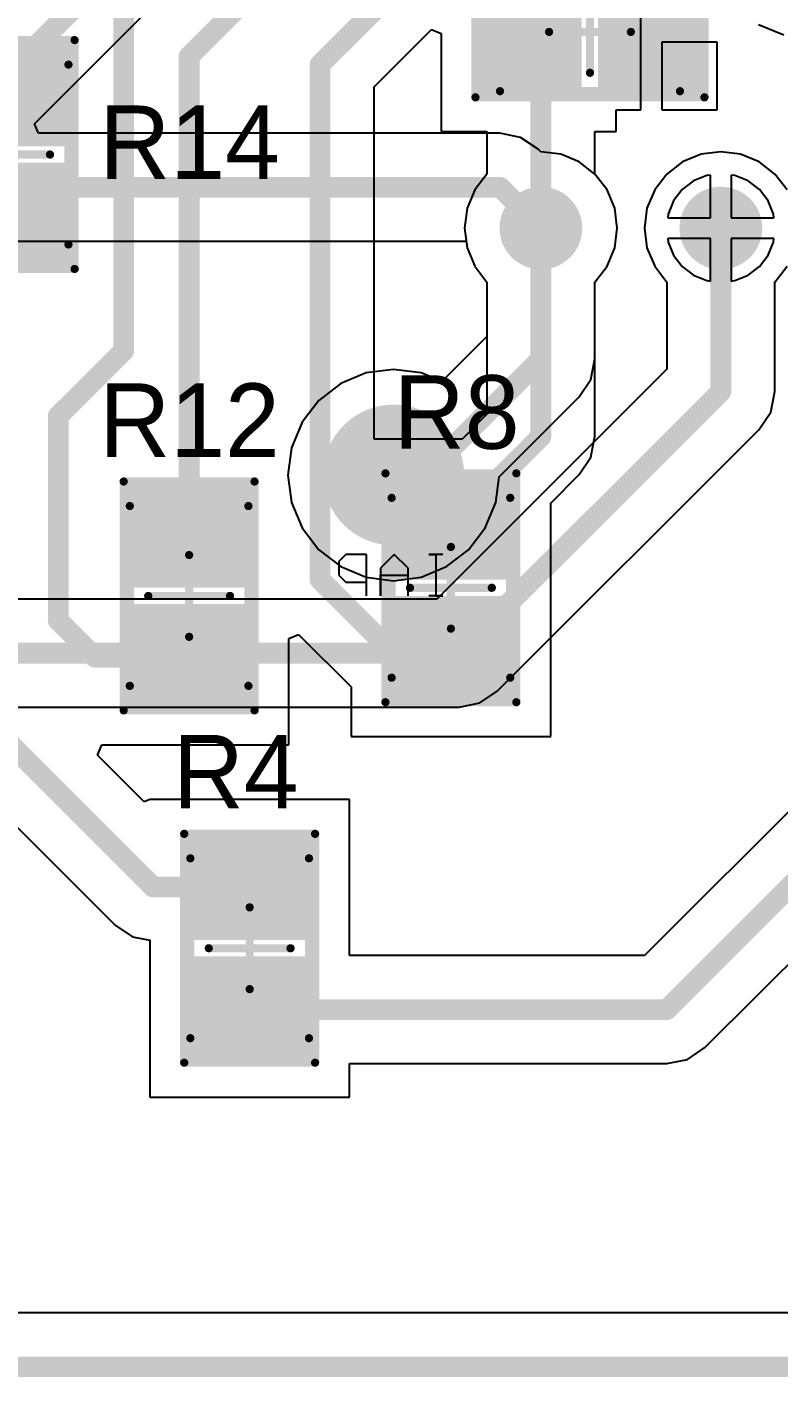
# Model space of a CAD drawing. Header units: millimetres. Extents: x 12 to 126, y 25 to 105.
# Drawn here: x 75.92 to 85.11, y 24.65 to 41.16 of the extents above; entities that cross this region are included whole.
import ezdxf

# ---------------------------------------------------------------- set-up
doc = ezdxf.new("R2010")
doc.units = ezdxf.units.MM
for name, color, linetype in [('BottomLayer', 5, 'Continuous'), ('BottomOverlay', 54, 'Continuous'), ('BottomPaste', 16, 'Continuous'), ('BottomSolder', 6, 'Continuous'), ('KeepOutLayer', 6, 'Continuous'), ('Mechanical13', 56, 'Continuous'), ('Mechanical15', 56, 'Continuous'), ('MultiLayer', 9, 'Continuous'), ('TopLayer', 1, 'Continuous'), ('TopOverlay', 2, 'Continuous'), ('TopPaste', 8, 'Continuous'), ('TopSolder', 216, 'Continuous'), ('ViaHoleLayer', 16, 'Continuous')]:
    doc.layers.add(name, color=color, linetype=linetype)

# ---------------------------------------------------------------- blocks, each defined once
blk = doc.blocks.new('C0805_39')
at = {"layer": 'Mechanical13', "const_width": 0.1}
for points in [[(-1.1, 0.725), (-1.1, -0.725)], [(-1.1, 0.725), (1.1, 0.725)], [(1.1, 0.725), (1.1, -0.725)], [(-1.1, -0.725), (1.1, -0.725)]]:
    blk.add_lwpolyline(points, dxfattribs=at)
at = {"layer": 'Mechanical13', "const_width": 0.05}
for points in [[(-1.125, 0.725, 1), (-1.075, 0.725, 1)], [(-1.125, 0.725, 1), (-1.075, 0.725, 1)], [(1.075, 0.725, 1), (1.125, 0.725, 1)], [(1.075, 0.725, 1), (1.125, 0.725, 1)], [(-1.125, -0.725, 1), (-1.075, -0.725, 1)], [(-1.125, -0.725, 1), (-1.075, -0.725, 1)], [(1.075, -0.725, 1), (1.125, -0.725, 1)], [(1.075, -0.725, 1), (1.125, -0.725, 1)]]:
    blk.add_lwpolyline(points, format="xyb", close=True, dxfattribs=at)
at = {"layer": 'Mechanical15', "const_width": 0.1}
for points in [[(-1.4, 0.8), (-1.4, -0.8)], [(-1.4, 0.8), (1.4, 0.8)], [(1.4, 0.8), (1.4, -0.8)], [(0, 0.5), (0, -0.5)], [(-0.5, 0), (0.5, 0)], [(-1.4, -0.8), (1.4, -0.8)]]:
    blk.add_lwpolyline(points, dxfattribs=at)
at = {"layer": 'Mechanical15', "const_width": 0.05}
for points in [[(-1.425, 0.8, 1), (-1.375, 0.8, 1)], [(-1.425, 0.8, 1), (-1.375, 0.8, 1)], [(1.375, 0.8, 1), (1.425, 0.8, 1)], [(1.375, 0.8, 1), (1.425, 0.8, 1)], [(-0.025, 0.5, 1), (0.025, 0.5, 1)], [(-0.525, 0, 1), (-0.475, 0, 1)], [(0.475, 0, 1), (0.525, 0, 1)], [(-0.025, -0.5, 1), (0.025, -0.5, 1)], [(-1.425, -0.8, 1), (-1.375, -0.8, 1)], [(-1.425, -0.8, 1), (-1.375, -0.8, 1)], [(1.375, -0.8, 1), (1.425, -0.8, 1)], [(1.375, -0.8, 1), (1.425, -0.8, 1)]]:
    blk.add_lwpolyline(points, format="xyb", close=True, dxfattribs=at)
at = {"layer": 'TopLayer'}
for points in [[(-0.2, -0.7), (-0.2, 0.7), (-1.3, -0.7), (-1.3, 0.7)], [(1.3, -0.7), (1.3, 0.7), (0.2, -0.7), (0.2, 0.7)]]:
    blk.add_solid(points, dxfattribs=at)
at = {"layer": 'TopPaste'}
for points in [[(-0.2, -0.7), (-0.2, 0.7), (-1.3, -0.7), (-1.3, 0.7)], [(1.3, -0.7), (1.3, 0.7), (0.2, -0.7), (0.2, 0.7)]]:
    blk.add_solid(points, dxfattribs=at)
at = {"layer": 'TopSolder'}
for points in [[(-0.1, -0.8), (-0.1, 0.8), (-1.4, -0.8), (-1.4, 0.8)], [(1.4, -0.8), (1.4, 0.8), (0.1, -0.8), (0.1, 0.8)]]:
    blk.add_solid(points, dxfattribs=at)
blk = doc.blocks.new('C0805_41')
at = {"layer": 'Mechanical13', "const_width": 0.1}
for points in [[(-1.1, -0.725), (-1.1, 0.725)], [(1.1, 0.725), (-1.1, 0.725)], [(1.1, -0.725), (1.1, 0.725)], [(1.1, -0.725), (-1.1, -0.725)]]:
    blk.add_lwpolyline(points, dxfattribs=at)
at = {"layer": 'Mechanical13', "const_width": 0.05}
for points in [[(-1.125, 0.725, 1), (-1.075, 0.725, 1)], [(-1.125, 0.725, 1), (-1.075, 0.725, 1)], [(1.075, 0.725, 1), (1.125, 0.725, 1)], [(1.075, 0.725, 1), (1.125, 0.725, 1)], [(-1.125, -0.725, 1), (-1.075, -0.725, 1)], [(-1.125, -0.725, 1), (-1.075, -0.725, 1)], [(1.075, -0.725, 1), (1.125, -0.725, 1)], [(1.075, -0.725, 1), (1.125, -0.725, 1)]]:
    blk.add_lwpolyline(points, format="xyb", close=True, dxfattribs=at)
at = {"layer": 'Mechanical15', "const_width": 0.1}
for points in [[(-1.4, -0.8), (-1.4, 0.8)], [(1.4, 0.8), (-1.4, 0.8)], [(1.4, -0.8), (1.4, 0.8)], [(0, -0.5), (0, 0.5)], [(0.5, 0), (-0.5, 0)], [(1.4, -0.8), (-1.4, -0.8)]]:
    blk.add_lwpolyline(points, dxfattribs=at)
at = {"layer": 'Mechanical15', "const_width": 0.05}
for points in [[(-1.425, 0.8, 1), (-1.375, 0.8, 1)], [(-1.425, 0.8, 1), (-1.375, 0.8, 1)], [(1.375, 0.8, 1), (1.425, 0.8, 1)], [(1.375, 0.8, 1), (1.425, 0.8, 1)], [(-0.025, 0.5, 1), (0.025, 0.5, 1)], [(-0.525, 0, 1), (-0.475, 0, 1)], [(0.475, 0, 1), (0.525, 0, 1)], [(-0.025, -0.5, 1), (0.025, -0.5, 1)], [(-1.425, -0.8, 1), (-1.375, -0.8, 1)], [(-1.425, -0.8, 1), (-1.375, -0.8, 1)], [(1.375, -0.8, 1), (1.425, -0.8, 1)], [(1.375, -0.8, 1), (1.425, -0.8, 1)]]:
    blk.add_lwpolyline(points, format="xyb", close=True, dxfattribs=at)
at = {"layer": 'TopLayer'}
for points in [[(-0.2, -0.7), (-0.2, 0.7), (-1.3, -0.7), (-1.3, 0.7)], [(1.3, -0.7), (1.3, 0.7), (0.2, -0.7), (0.2, 0.7)]]:
    blk.add_solid(points, dxfattribs=at)
at = {"layer": 'TopPaste'}
for points in [[(-0.2, -0.7), (-0.2, 0.7), (-1.3, -0.7), (-1.3, 0.7)], [(1.3, -0.7), (1.3, 0.7), (0.2, -0.7), (0.2, 0.7)]]:
    blk.add_solid(points, dxfattribs=at)
at = {"layer": 'TopSolder'}
for points in [[(-0.1, -0.8), (-0.1, 0.8), (-1.4, -0.8), (-1.4, 0.8)], [(1.4, -0.8), (1.4, 0.8), (0.1, -0.8), (0.1, 0.8)]]:
    blk.add_solid(points, dxfattribs=at)
blk = doc.blocks.new('C0805_45')
at = {"layer": 'Mechanical13', "const_width": 0.1}
for points in [[(-1.1, 0.725), (-1.1, -0.725)], [(-1.1, 0.725), (1.1, 0.725)], [(1.1, 0.725), (1.1, -0.725)], [(-1.1, -0.725), (1.1, -0.725)]]:
    blk.add_lwpolyline(points, dxfattribs=at)
at = {"layer": 'Mechanical13', "const_width": 0.05}
for points in [[(-1.125, 0.725, 1), (-1.075, 0.725, 1)], [(-1.125, 0.725, 1), (-1.075, 0.725, 1)], [(1.075, 0.725, 1), (1.125, 0.725, 1)], [(1.075, 0.725, 1), (1.125, 0.725, 1)], [(-1.125, -0.725, 1), (-1.075, -0.725, 1)], [(-1.125, -0.725, 1), (-1.075, -0.725, 1)], [(1.075, -0.725, 1), (1.125, -0.725, 1)], [(1.075, -0.725, 1), (1.125, -0.725, 1)]]:
    blk.add_lwpolyline(points, format="xyb", close=True, dxfattribs=at)
at = {"layer": 'Mechanical15', "const_width": 0.1}
for points in [[(-1.4, 0.8), (-1.4, -0.8)], [(-1.4, 0.8), (1.4, 0.8)], [(1.4, 0.8), (1.4, -0.8)], [(0, 0.5), (0, -0.5)], [(-0.5, 0), (0.5, 0)], [(-1.4, -0.8), (1.4, -0.8)]]:
    blk.add_lwpolyline(points, dxfattribs=at)
at = {"layer": 'Mechanical15', "const_width": 0.05}
for points in [[(-1.425, 0.8, 1), (-1.375, 0.8, 1)], [(-1.425, 0.8, 1), (-1.375, 0.8, 1)], [(1.375, 0.8, 1), (1.425, 0.8, 1)], [(1.375, 0.8, 1), (1.425, 0.8, 1)], [(-0.025, 0.5, 1), (0.025, 0.5, 1)], [(-0.525, 0, 1), (-0.475, 0, 1)], [(0.475, 0, 1), (0.525, 0, 1)], [(-0.025, -0.5, 1), (0.025, -0.5, 1)], [(-1.425, -0.8, 1), (-1.375, -0.8, 1)], [(-1.425, -0.8, 1), (-1.375, -0.8, 1)], [(1.375, -0.8, 1), (1.425, -0.8, 1)], [(1.375, -0.8, 1), (1.425, -0.8, 1)]]:
    blk.add_lwpolyline(points, format="xyb", close=True, dxfattribs=at)
at = {"layer": 'TopLayer'}
for points in [[(-0.2, -0.7), (-0.2, 0.7), (-1.3, -0.7), (-1.3, 0.7)], [(1.3, -0.7), (1.3, 0.7), (0.2, -0.7), (0.2, 0.7)]]:
    blk.add_solid(points, dxfattribs=at)
at = {"layer": 'TopPaste'}
for points in [[(-0.2, -0.7), (-0.2, 0.7), (-1.3, -0.7), (-1.3, 0.7)], [(1.3, -0.7), (1.3, 0.7), (0.2, -0.7), (0.2, 0.7)]]:
    blk.add_solid(points, dxfattribs=at)
at = {"layer": 'TopSolder'}
for points in [[(-0.1, -0.8), (-0.1, 0.8), (-1.4, -0.8), (-1.4, 0.8)], [(1.4, -0.8), (1.4, 0.8), (0.1, -0.8), (0.1, 0.8)]]:
    blk.add_solid(points, dxfattribs=at)
blk = doc.blocks.new('C0805_57')
at = {"layer": 'Mechanical13', "const_width": 0.1}
for points in [[(-1.1, 0.725), (-1.1, -0.725)], [(1.1, 0.725), (-1.1, 0.725)], [(1.1, 0.725), (1.1, -0.725)], [(1.1, -0.725), (-1.1, -0.725)]]:
    blk.add_lwpolyline(points, dxfattribs=at)
at = {"layer": 'Mechanical13', "const_width": 0.05}
for points in [[(-1.125, 0.725, 1), (-1.075, 0.725, 1)], [(-1.125, 0.725, 1), (-1.075, 0.725, 1)], [(1.075, 0.725, 1), (1.125, 0.725, 1)], [(1.075, 0.725, 1), (1.125, 0.725, 1)], [(-1.125, -0.725, 1), (-1.075, -0.725, 1)], [(-1.125, -0.725, 1), (-1.075, -0.725, 1)], [(1.075, -0.725, 1), (1.125, -0.725, 1)], [(1.075, -0.725, 1), (1.125, -0.725, 1)]]:
    blk.add_lwpolyline(points, format="xyb", close=True, dxfattribs=at)
at = {"layer": 'Mechanical15', "const_width": 0.1}
for points in [[(-1.4, 0.8), (-1.4, -0.8)], [(1.4, 0.8), (-1.4, 0.8)], [(1.4, 0.8), (1.4, -0.8)], [(0, 0.5), (0, -0.5)], [(0.5, 0), (-0.5, 0)], [(1.4, -0.8), (-1.4, -0.8)]]:
    blk.add_lwpolyline(points, dxfattribs=at)
at = {"layer": 'Mechanical15', "const_width": 0.05}
for points in [[(-1.425, 0.8, 1), (-1.375, 0.8, 1)], [(-1.425, 0.8, 1), (-1.375, 0.8, 1)], [(1.375, 0.8, 1), (1.425, 0.8, 1)], [(1.375, 0.8, 1), (1.425, 0.8, 1)], [(-0.025, 0.5, 1), (0.025, 0.5, 1)], [(-0.525, 0, 1), (-0.475, 0, 1)], [(0.475, 0, 1), (0.525, 0, 1)], [(-0.025, -0.5, 1), (0.025, -0.5, 1)], [(-1.425, -0.8, 1), (-1.375, -0.8, 1)], [(-1.425, -0.8, 1), (-1.375, -0.8, 1)], [(1.375, -0.8, 1), (1.425, -0.8, 1)], [(1.375, -0.8, 1), (1.425, -0.8, 1)]]:
    blk.add_lwpolyline(points, format="xyb", close=True, dxfattribs=at)
at = {"layer": 'TopLayer'}
for points in [[(-0.2, -0.7), (-0.2, 0.7), (-1.3, -0.7), (-1.3, 0.7)], [(1.3, -0.7), (1.3, 0.7), (0.2, -0.7), (0.2, 0.7)]]:
    blk.add_solid(points, dxfattribs=at)
at = {"layer": 'TopPaste'}
for points in [[(-0.2, -0.7), (-0.2, 0.7), (-1.3, -0.7), (-1.3, 0.7)], [(1.3, -0.7), (1.3, 0.7), (0.2, -0.7), (0.2, 0.7)]]:
    blk.add_solid(points, dxfattribs=at)
at = {"layer": 'TopSolder'}
for points in [[(-0.1, -0.8), (-0.1, 0.8), (-1.4, -0.8), (-1.4, 0.8)], [(1.4, -0.8), (1.4, 0.8), (0.1, -0.8), (0.1, 0.8)]]:
    blk.add_solid(points, dxfattribs=at)
blk = doc.blocks.new('C0805_77')
at = {"layer": 'Mechanical13', "const_width": 0.1}
for points in [[(-1.1, 0.725), (-1.1, -0.725)], [(-1.1, 0.725), (1.1, 0.725)], [(1.1, 0.725), (1.1, -0.725)], [(-1.1, -0.725), (1.1, -0.725)]]:
    blk.add_lwpolyline(points, dxfattribs=at)
at = {"layer": 'Mechanical13', "const_width": 0.05}
for points in [[(-1.125, 0.725, 1), (-1.075, 0.725, 1)], [(-1.125, 0.725, 1), (-1.075, 0.725, 1)], [(1.075, 0.725, 1), (1.125, 0.725, 1)], [(1.075, 0.725, 1), (1.125, 0.725, 1)], [(-1.125, -0.725, 1), (-1.075, -0.725, 1)], [(-1.125, -0.725, 1), (-1.075, -0.725, 1)], [(1.075, -0.725, 1), (1.125, -0.725, 1)], [(1.075, -0.725, 1), (1.125, -0.725, 1)]]:
    blk.add_lwpolyline(points, format="xyb", close=True, dxfattribs=at)
at = {"layer": 'Mechanical15', "const_width": 0.1}
for points in [[(-1.4, 0.8), (-1.4, -0.8)], [(-1.4, 0.8), (1.4, 0.8)], [(1.4, 0.8), (1.4, -0.8)], [(0, 0.5), (0, -0.5)], [(-0.5, 0), (0.5, 0)], [(-1.4, -0.8), (1.4, -0.8)]]:
    blk.add_lwpolyline(points, dxfattribs=at)
at = {"layer": 'Mechanical15', "const_width": 0.05}
for points in [[(-1.425, 0.8, 1), (-1.375, 0.8, 1)], [(-1.425, 0.8, 1), (-1.375, 0.8, 1)], [(1.375, 0.8, 1), (1.425, 0.8, 1)], [(1.375, 0.8, 1), (1.425, 0.8, 1)], [(-0.025, 0.5, 1), (0.025, 0.5, 1)], [(-0.525, 0, 1), (-0.475, 0, 1)], [(0.475, 0, 1), (0.525, 0, 1)], [(-0.025, -0.5, 1), (0.025, -0.5, 1)], [(-1.425, -0.8, 1), (-1.375, -0.8, 1)], [(-1.425, -0.8, 1), (-1.375, -0.8, 1)], [(1.375, -0.8, 1), (1.425, -0.8, 1)], [(1.375, -0.8, 1), (1.425, -0.8, 1)]]:
    blk.add_lwpolyline(points, format="xyb", close=True, dxfattribs=at)
at = {"layer": 'TopLayer'}
for points in [[(-0.2, -0.7), (-0.2, 0.7), (-1.3, -0.7), (-1.3, 0.7)], [(1.3, -0.7), (1.3, 0.7), (0.2, -0.7), (0.2, 0.7)]]:
    blk.add_solid(points, dxfattribs=at)
at = {"layer": 'TopPaste'}
for points in [[(-0.2, -0.7), (-0.2, 0.7), (-1.3, -0.7), (-1.3, 0.7)], [(1.3, -0.7), (1.3, 0.7), (0.2, -0.7), (0.2, 0.7)]]:
    blk.add_solid(points, dxfattribs=at)
at = {"layer": 'TopSolder'}
for points in [[(-0.1, -0.8), (-0.1, 0.8), (-1.4, -0.8), (-1.4, 0.8)], [(1.4, -0.8), (1.4, 0.8), (0.1, -0.8), (0.1, 0.8)]]:
    blk.add_solid(points, dxfattribs=at)

msp = doc.modelspace()

# ---------------------------------------------------------------- linework, layer by layer
at = {"layer": 'BottomLayer'}
for p, q in [((76.01, 39.977), (78.599, 42.566)), ((76.059, 39.86), (76.01, 39.977)), ((81.7, 39.86), (76.059, 39.86)), ((81.952, 39.809), (81.7, 39.86)), ((81.7, 39.86), (81.7, 39.86)), ((82.166, 39.666), (81.952, 39.809)), ((82.199, 39.634), (82.166, 39.666)), ((82.2, 39.634), (82.199, 39.634)), ((82.442, 39.603), (82.2, 39.634)), ((82.667, 39.509), (82.442, 39.603)), ((82.861, 39.361), (82.667, 39.509)), ((83.933, 39.509), (83.739, 39.361)), ((84.158, 39.603), (83.933, 39.509)), ((84.4, 39.634), (84.158, 39.603)), ((84.642, 39.603), (84.4, 39.634)), ((84.867, 39.509), (84.642, 39.603)), ((85.061, 39.361), (84.867, 39.509)), ((83.009, 39.167), (82.861, 39.361)), ((83.739, 39.361), (83.591, 39.167)), ((85.209, 39.167), (85.061, 39.361)), ((83.103, 38.942), (83.009, 39.167)), ((83.591, 39.167), (83.497, 38.942)), ((83.134, 38.7), (83.103, 38.942)), ((83.497, 38.942), (83.466, 38.7)), ((83.103, 38.458), (83.134, 38.7)), ((83.466, 38.7), (83.497, 38.458)), ((59.762, 38.54), (81.287, 38.54)), ((81.287, 38.54), (81.297, 38.458)), ((81.297, 38.458), (81.391, 38.233)), ((83.009, 38.233), (83.103, 38.458)), ((83.497, 38.458), (83.591, 38.233)), ((81.391, 38.233), (81.539, 38.039)), ((82.861, 38.039), (83.009, 38.233)), ((83.591, 38.233), (83.739, 38.039)), ((85.061, 38.039), (85.209, 38.233)), ((81.539, 38.039), (81.54, 38.038)), ((81.54, 38.038), (81.54, 37.373)), ((82.86, 38.038), (82.861, 38.039)), ((82.86, 37.1), (82.86, 38.038)), ((83.739, 38.039), (83.74, 38.038)), ((83.74, 38.038), (83.74, 36.973)), ((85.06, 38.038), (85.061, 38.039)), ((85.06, 36.7), (85.06, 38.038)), ((81.54, 37.373), (80.989, 36.822)), ((82.809, 36.848), (82.86, 37.1)), ((82.86, 37.1), (82.86, 37.1)), ((80.065, 36.928), (79.753, 36.799)), ((80.4, 36.972), (80.065, 36.928)), ((80.735, 36.928), (80.4, 36.972)), ((80.989, 36.822), (80.735, 36.928)), ((83.74, 36.973), (80.927, 34.16)), ((82.666, 36.634), (82.809, 36.848)), ((79.753, 36.799), (79.486, 36.593)), ((85.009, 36.448), (85.06, 36.7)), ((85.06, 36.7), (85.06, 36.7)), ((79.486, 36.593), (79.28, 36.325)), ((81.69, 35.657), (82.666, 36.634)), ((82.666, 36.634), (82.666, 36.634)), ((84.866, 36.234), (85.009, 36.448)), ((79.28, 36.325), (79.151, 36.014)), ((81.666, 33.034), (84.866, 36.234)), ((84.866, 36.234), (84.866, 36.234)), ((79.151, 36.014), (79.107, 35.679)), ((79.107, 35.679), (79.151, 35.344)), ((81.649, 35.344), (81.69, 35.657)), ((79.151, 35.344), (79.28, 35.032)), ((81.52, 35.032), (81.649, 35.344)), ((79.28, 35.032), (79.486, 34.765)), ((81.314, 34.765), (81.52, 35.032)), ((79.486, 34.765), (79.753, 34.559)), ((81.047, 34.559), (81.314, 34.765)), ((79.753, 34.559), (80.065, 34.43)), ((80.735, 34.43), (81.047, 34.559)), ((80.065, 34.43), (80.4, 34.386)), ((80.4, 34.386), (80.735, 34.43)), ((80.927, 34.16), (75.373, 34.16)), ((81.452, 32.891), (81.666, 33.034)), ((81.2, 32.84), (81.452, 32.891)), ((75.1, 32.84), (81.2, 32.84)), ((81.2, 32.84), (81.2, 32.84)), ((86.472, 25.428), (24.788, 25.428))]:
    msp.add_line(p, q, dxfattribs=at)
at = {"layer": 'BottomLayer', "const_width": 0.254}
for points in [[(75.4, 40.3), (78.6, 43.5)], [(59.1, 39.2), (81.7, 39.2)], [(81.7, 39.2), (82.2, 38.7)], [(82.2, 37.1), (82.2, 38.7)], [(84.4, 36.7), (84.4, 38.7)], [(80.779, 35.679), (82.2, 37.1)], [(81.2, 33.5), (84.4, 36.7)], [(80.4, 35.679), (80.779, 35.679)], [(75.1, 33.5), (81.2, 33.5)]]:
    msp.add_lwpolyline(points, dxfattribs=at)
at = {"layer": 'BottomLayer'}
for points, const_width in [([(81.636, 39.2, 1), (81.763, 39.2, 1)], 0.127), ([(81.636, 39.2, 1), (81.763, 39.2, 1)], 0.127), ([(81.997, 38.7, 1), (82.403, 38.7, 1)], 0.406), ([(84.197, 38.7, 1), (84.603, 38.7, 1)], 0.406), ([(82.137, 38.7, 1), (82.264, 38.7, 1)], 0.127), ([(82.137, 38.7, 1), (82.264, 38.7, 1)], 0.127), ([(84.336, 38.7, 1), (84.463, 38.7, 1)], 0.127), ([(82.137, 37.1, 1), (82.264, 37.1, 1)], 0.127), ([(82.137, 37.1, 1), (82.264, 37.1, 1)], 0.127), ([(84.336, 36.7, 1), (84.463, 36.7, 1)], 0.127), ([(84.336, 36.7, 1), (84.463, 36.7, 1)], 0.127), ([(80.019, 35.679, 1), (80.781, 35.679, 1)], 0.762), ([(80.336, 35.679, 1), (80.463, 35.679, 1)], 0.127), ([(80.715, 35.679, 1), (80.842, 35.679, 1)], 0.127), ([(80.715, 35.679, 1), (80.842, 35.679, 1)], 0.127), ([(81.137, 33.5, 1), (81.264, 33.5, 1)], 0.127), ([(81.137, 33.5, 1), (81.264, 33.5, 1)], 0.127)]:
    msp.add_lwpolyline(points, format="xyb", close=True, dxfattribs=dict(at, const_width=const_width))
at = {"layer": 'BottomOverlay'}
for p, q in [((79.815, 34.708), (79.73, 34.623)), ((80.069, 34.708), (79.815, 34.708)), ((80.069, 34.2), (80.069, 34.708)), ((80.408, 34.708), (80.238, 34.539)), ((80.577, 34.539), (80.408, 34.708)), ((81, 34.708), (80.831, 34.708)), ((80.831, 34.708), (80.915, 34.708)), ((80.915, 34.708), (80.915, 34.2)), ((79.73, 34.623), (79.73, 34.454)), ((80.238, 34.539), (80.238, 34.2)), ((80.577, 34.2), (80.577, 34.539)), ((79.73, 34.454), (79.815, 34.369)), ((79.815, 34.369), (80.069, 34.369)), ((80.238, 34.2), (80.238, 34.454)), ((80.238, 34.454), (80.577, 34.454)), ((81, 34.2), (80.831, 34.2)), ((80.915, 34.2), (81, 34.2))]:
    msp.add_line(p, q, dxfattribs=at)
at = {"layer": 'BottomPaste', "const_width": 0.762}
msp.add_lwpolyline([(80.019, 35.679, 1), (80.781, 35.679, 1)], format="xyb", close=True, dxfattribs=at)
at = {"layer": 'BottomSolder'}
for points, const_width in [([(81.947, 38.7, 1), (82.453, 38.7, 1)], 0.506), ([(84.147, 38.7, 1), (84.653, 38.7, 1)], 0.506), ([(79.969, 35.679, 1), (80.831, 35.679, 1)], 0.862)]:
    msp.add_lwpolyline(points, format="xyb", close=True, dxfattribs=dict(at, const_width=const_width))
at = {"layer": 'KeepOutLayer', "const_width": 0.25}
msp.add_lwpolyline([(24.13, 24.77), (87.13, 24.77)], dxfattribs=at)
at = {"layer": 'MultiLayer', "const_width": 0.406}
for points in [[(81.997, 38.7, 1), (82.403, 38.7, 1)], [(84.197, 38.7, 1), (84.603, 38.7, 1)]]:
    msp.add_lwpolyline(points, format="xyb", close=True, dxfattribs=at)
at = {"layer": 'TopLayer'}
for p, q in [((83.423, 41.1), (83.423, 42.054)), ((80.16, 40.427), (80.863, 41.13)), ((80.863, 41.13), (80.98, 41.081)), ((84.86, 41.191), (85.168, 41.063)), ((80.98, 41.081), (80.98, 39.88)), ((83.423, 40.146), (83.423, 41.1)), ((84.354, 40.973), (83.677, 40.973)), ((83.677, 40.973), (83.677, 40.146)), ((84.354, 40.146), (84.354, 40.973)), ((80.16, 36.12), (80.16, 40.427)), ((83.12, 39.88), (83.12, 40.146)), ((83.12, 40.146), (83.423, 40.146)), ((83.677, 40.146), (84.354, 40.146)), ((80.98, 39.88), (81.54, 39.88)), ((81.54, 39.88), (81.54, 39.362)), ((82.86, 39.362), (82.86, 39.88)), ((82.86, 39.88), (83.12, 39.88)), ((81.539, 39.361), (81.391, 39.167)), ((81.54, 39.362), (81.539, 39.361)), ((82.861, 39.361), (82.86, 39.362)), ((83.009, 39.167), (82.861, 39.361)), ((84.228, 39.343), (84.067, 39.277)), ((84.273, 39.349), (84.228, 39.343)), ((84.273, 38.827), (84.273, 39.349)), ((84.572, 39.343), (84.527, 39.349)), ((84.527, 39.349), (84.527, 38.827)), ((84.733, 39.277), (84.572, 39.343)), ((81.391, 39.167), (81.297, 38.942)), ((83.103, 38.942), (83.009, 39.167)), ((83.929, 39.171), (83.823, 39.033)), ((84.067, 39.277), (83.929, 39.171)), ((84.871, 39.171), (84.733, 39.277)), ((84.977, 39.033), (84.871, 39.171)), ((83.823, 39.033), (83.757, 38.872)), ((85.043, 38.872), (84.977, 39.033)), ((81.297, 38.942), (81.266, 38.7)), ((83.134, 38.7), (83.103, 38.942)), ((83.757, 38.872), (83.751, 38.827)), ((83.751, 38.827), (84.273, 38.827)), ((84.527, 38.827), (85.049, 38.827)), ((85.049, 38.827), (85.043, 38.872)), ((81.266, 38.7), (81.297, 38.458)), ((83.103, 38.458), (83.134, 38.7)), ((84.273, 38.573), (83.751, 38.573)), ((83.751, 38.573), (83.757, 38.528)), ((83.757, 38.528), (83.823, 38.367)), ((84.273, 38.051), (84.273, 38.573)), ((85.049, 38.573), (84.527, 38.573)), ((84.527, 38.573), (84.527, 38.051)), ((84.977, 38.367), (85.043, 38.528)), ((85.043, 38.528), (85.049, 38.573)), ((81.297, 38.458), (81.391, 38.233)), ((83.009, 38.233), (83.103, 38.458)), ((83.823, 38.367), (83.929, 38.229)), ((84.871, 38.229), (84.977, 38.367)), ((81.391, 38.233), (81.539, 38.039)), ((82.861, 38.039), (83.009, 38.233)), ((83.929, 38.229), (84.067, 38.123)), ((84.733, 38.123), (84.871, 38.229)), ((81.539, 38.039), (81.54, 38.038)), ((81.54, 38.038), (81.54, 36.423)), ((82.86, 38.038), (82.861, 38.039)), ((82.86, 36.15), (82.86, 38.038)), ((84.067, 38.123), (84.228, 38.057)), ((84.228, 38.057), (84.273, 38.051)), ((84.527, 38.051), (84.572, 38.057)), ((84.572, 38.057), (84.733, 38.123)), ((81.54, 36.423), (81.237, 36.12)), ((81.237, 36.12), (80.16, 36.12)), ((82.809, 35.898), (82.86, 36.15)), ((82.666, 35.684), (82.809, 35.898)), ((82.32, 35.337), (82.666, 35.684)), ((82.666, 35.684), (82.666, 35.684)), ((82.32, 33.98), (82.32, 35.337)), ((82.32, 32.48), (82.32, 33.98)), ((79.12, 33.681), (79.237, 33.73)), ((79.237, 33.73), (79.88, 33.087)), ((79.12, 32.38), (79.12, 33.681)), ((79.88, 33.087), (79.88, 32.48)), ((86.79, 33.123), (83.467, 29.8)), ((74.787, 32.38), (76.994, 30.174)), ((76.78, 32.253), (76.833, 32.38)), ((76.833, 32.38), (79.12, 32.38)), ((79.88, 32.48), (82.32, 32.48)), ((77.351, 31.682), (76.78, 32.253)), ((77.42, 31.71), (77.351, 31.682)), ((79.86, 31.71), (77.42, 31.71)), ((77.42, 31.71), (77.42, 31.71)), ((79.86, 29.8), (79.86, 31.71)), ((84.206, 28.674), (86.673, 31.14)), ((76.994, 30.174), (77.208, 30.031)), ((77.208, 30.031), (77.42, 29.988)), ((77.42, 29.988), (77.42, 29.57)), ((83.467, 29.8), (79.86, 29.8)), ((77.42, 29.57), (77.42, 28.07)), ((83.992, 28.531), (84.206, 28.674)), ((79.86, 28.07), (79.86, 28.48)), ((79.86, 28.48), (83.74, 28.48)), ((83.74, 28.48), (83.992, 28.531)), ((83.74, 28.48), (83.74, 28.48)), ((77.42, 28.07), (79.86, 28.07)), ((86.472, 25.428), (59.4, 25.428))]:
    msp.add_line(p, q, dxfattribs=at)
at = {"layer": 'TopLayer', "const_width": 0.254}
for points in [[(77.1, 37.2), (77.1, 45)], [(77.9, 40.8), (79.6, 42.5)], [(79.5, 40.7), (80.6, 41.8)], [(82.05, 41.1), (82.2, 40.95)], [(82.2, 38.7), (82.2, 40.95)], [(77.9, 34.95), (77.9, 40.8)], [(79.5, 34.4), (79.5, 40.7)], [(82.2, 36.15), (82.2, 38.7)], [(76.3, 36.4), (77.1, 37.2)], [(76.3, 33.9), (76.3, 36.4)], [(81.1, 35.05), (82.2, 36.15)], [(79.5, 34.4), (80.35, 33.55)], [(76.3, 33.9), (76.75, 33.45)], [(76.75, 33.45), (77.9, 33.45)], [(80.35, 33.55), (81.1, 33.55)], [(83.74, 29.14), (88.125, 33.525)], [(74.9, 33.2), (77.46, 30.64)], [(77.46, 30.64), (78.64, 30.64)], [(78.64, 29.14), (83.74, 29.14)]]:
    msp.add_lwpolyline(points, dxfattribs=at)
at = {"layer": 'TopLayer'}
for points, const_width in [([(81.987, 41.1, 1), (82.114, 41.1, 1)], 0.127), ([(82.137, 40.95, 1), (82.264, 40.95, 1)], 0.127), ([(82.137, 40.95, 1), (82.264, 40.95, 1)], 0.127), ([(77.836, 40.8, 1), (77.963, 40.8, 1)], 0.127), ([(77.836, 40.8, 1), (77.963, 40.8, 1)], 0.127), ([(79.437, 40.7, 1), (79.564, 40.7, 1)], 0.127), ([(79.437, 40.7, 1), (79.564, 40.7, 1)], 0.127), ([(81.997, 38.7, 1), (82.403, 38.7, 1)], 0.406), ([(84.197, 38.7, 1), (84.603, 38.7, 1)], 0.406), ([(82.137, 38.7, 1), (82.264, 38.7, 1)], 0.127), ([(82.137, 38.7, 1), (82.264, 38.7, 1)], 0.127), ([(77.037, 37.2, 1), (77.164, 37.2, 1)], 0.127), ([(77.037, 37.2, 1), (77.164, 37.2, 1)], 0.127), ([(76.236, 36.4, 1), (76.363, 36.4, 1)], 0.127), ([(76.236, 36.4, 1), (76.363, 36.4, 1)], 0.127), ([(82.137, 36.15, 1), (82.264, 36.15, 1)], 0.127), ([(82.137, 36.15, 1), (82.264, 36.15, 1)], 0.127), ([(77.836, 34.95, 1), (77.963, 34.95, 1)], 0.127), ([(81.037, 35.05, 1), (81.164, 35.05, 1)], 0.127), ([(79.437, 34.4, 1), (79.564, 34.4, 1)], 0.127), ([(79.437, 34.4, 1), (79.564, 34.4, 1)], 0.127), ([(76.236, 33.9, 1), (76.363, 33.9, 1)], 0.127), ([(76.236, 33.9, 1), (76.363, 33.9, 1)], 0.127), ([(76.687, 33.45, 1), (76.814, 33.45, 1)], 0.127), ([(76.687, 33.45, 1), (76.814, 33.45, 1)], 0.127), ([(77.836, 33.45, 1), (77.963, 33.45, 1)], 0.127), ([(80.286, 33.55, 1), (80.413, 33.55, 1)], 0.127), ([(80.286, 33.55, 1), (80.413, 33.55, 1)], 0.127), ([(81.037, 33.55, 1), (81.164, 33.55, 1)], 0.127), ([(77.396, 30.64, 1), (77.523, 30.64, 1)], 0.127), ([(77.396, 30.64, 1), (77.523, 30.64, 1)], 0.127), ([(78.577, 30.64, 1), (78.704, 30.64, 1)], 0.127), ([(78.577, 29.14, 1), (78.704, 29.14, 1)], 0.127), ([(83.677, 29.14, 1), (83.804, 29.14, 1)], 0.127), ([(83.677, 29.14, 1), (83.804, 29.14, 1)], 0.127)]:
    msp.add_lwpolyline(points, format="xyb", close=True, dxfattribs=dict(at, const_width=const_width))
at = {"layer": 'TopSolder', "const_width": 0.506}
for points in [[(81.947, 38.7, 1), (82.453, 38.7, 1)], [(84.147, 38.7, 1), (84.653, 38.7, 1)]]:
    msp.add_lwpolyline(points, format="xyb", close=True, dxfattribs=at)
at = {"layer": 'ViaHoleLayer', "const_width": 0.203}
for points in [[(82.098, 38.7, 1), (82.302, 38.7, 1)], [(84.298, 38.7, 1), (84.502, 38.7, 1)]]:
    msp.add_lwpolyline(points, format="xyb", close=True, dxfattribs=at)

# ---------------------------------------------------------------- block references
for name, p, rotation in [('C0805_57', (82.8, 41.1), 180), ('C0805_77', (75.7, 39.6), 90), ('C0805_41', (81.1, 34.3), 270), ('C0805_39', (77.9, 34.2), 90), ('C0805_45', (78.64, 29.89), 90)]:
    msp.add_blockref(name, p, dxfattribs=dict(rotation=rotation))

# ---------------------------------------------------------------- texts
at = {"layer": 'TopOverlay'}
for s, p in [('R14', (76.8, 39.3)), ('R8', (80.4, 36)), ('R12', (76.8, 35.9)), ('R4', (77.7, 31.6))]:
    msp.add_text(s, height=0.9, dxfattribs=at).set_placement(p)

doc.saveas('drawing.dxf')
